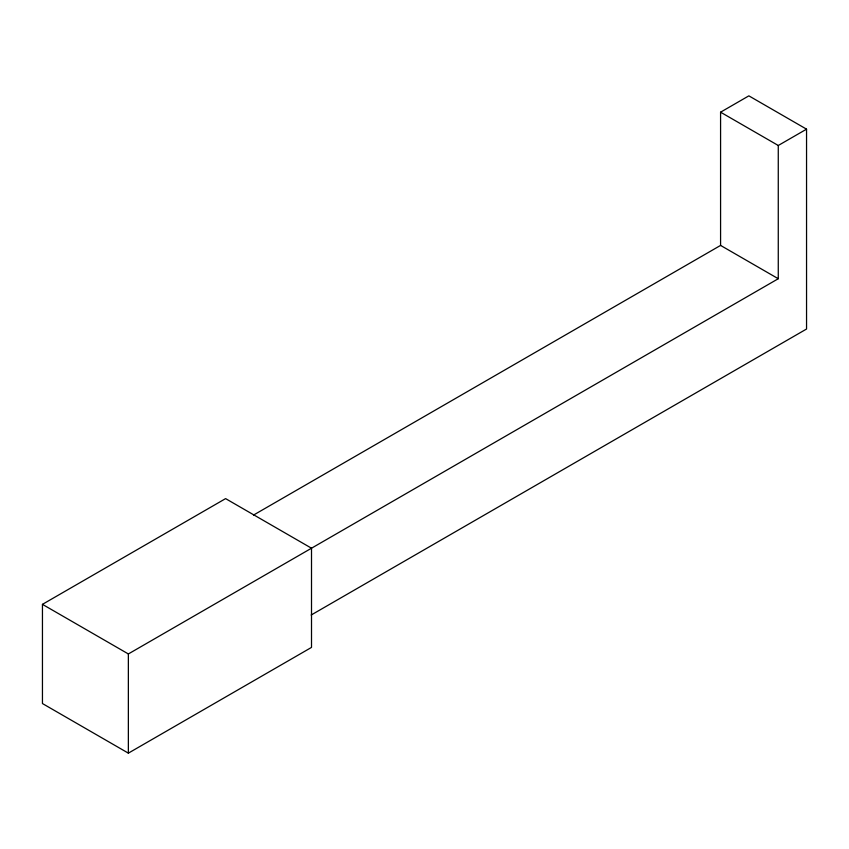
<?xml version="1.0" encoding="UTF-8"?>
<svg xmlns="http://www.w3.org/2000/svg" width="849" height="849" viewBox="0 0 849 849"><rect width="100%" height="100%" fill="white"/><g stroke="black" fill="none" stroke-linecap="round" stroke-linejoin="round"><path stroke-width="1.27" d="M253.48 515.099L720.578 245.414L720.578 112.185L748.86 95.852L806.55 129.165L806.55 329.019L311.159 615.026M720.578 112.185L778.268 145.487L806.55 129.165M42.45 604.35L225.601 498.618L311.509 548.21L311.509 647.405L128.358 753.148L42.45 703.545L42.45 604.35L128.358 653.953L778.268 278.727L778.268 145.487M720.578 245.414L778.268 278.727M128.358 653.953L128.358 753.148"/></g></svg>
